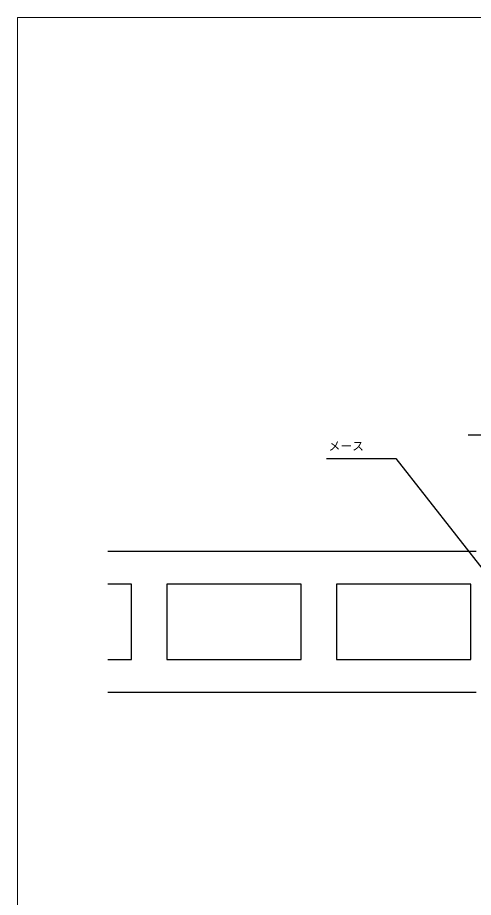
# Model space of a CAD drawing. Units: millimetres, scale not verified. Extents: x -399 to 393, y -290 to 271.
# Drawn here: x -399.2 to -205.8, y -102.1 to 271.2 of the extents above; entities that cross this region are included whole.
import ezdxf
from ezdxf.enums import TextEntityAlignment as Align

# ---------------------------------------------------------------- set-up
doc = ezdxf.new("R2010")
doc.units = ezdxf.units.MM
doc.header["$LTSCALE"] = 2
for name, color, linetype, lineweight in [('0-1_ﾚｲﾔｰ_4', 7, 'Continuous', 25), ('0-3_ﾚｲﾔｰ_1', 7, 'Continuous', 25), ('A-0', 7, 'Continuous', 18)]:
    doc.layers.add(name, color=color, linetype=linetype, lineweight=lineweight)
doc.styles.add('ＭＳ ゴシック', font='')
doc.styles.get('ＭＳ ゴシック').set_extended_font_data('MS Gothic')

msp = doc.modelspace()

# ---------------------------------------------------------------- linework, layer by layer
at = {"layer": '0-1_ﾚｲﾔｰ_4'}
for p, q in [((-360.855, 44.808), (-354.928, 44.808)), ((-354.928, 44.808), (-327.498, 44.808)), ((-327.498, 44.808), (-297.436, 44.808)), ((-350.855, 30.807), (-360.855, 30.807)), ((-350.855, -1.193), (-350.855, 30.807)), ((-278.855, -1.193), (-278.855, 30.807)), ((-360.855, -1.193), (-350.855, -1.193)), ((-354.928, -15.194), (-360.855, -15.194)), ((-327.498, -15.194), (-360.855, -15.194)), ((-297.436, -15.194), (-327.498, -15.194))]:
    msp.add_line(p, q, dxfattribs=at)
for points in [[(-207.995, 94.26), (-136.129, 94.26), (-97.448, 45.068)], [(-268.168, 84.088), (-238.778, 84.088), (-200.096, 34.895)], [(-297.436, 44.808), (-266.057, 44.808), (-234.678, 44.808), (-204.615, 44.808)], [(-278.855, 30.807), (-335.855, 30.807), (-335.855, -1.193), (-278.855, -1.193)], [(-204.615, -15.194), (-234.678, -15.194), (-266.057, -15.194), (-297.436, -15.194)]]:
    msp.add_lwpolyline(points, dxfattribs=at)
msp.add_lwpolyline([(-206.855, 30.807), (-263.855, 30.807), (-263.855, -1.193), (-206.855, -1.193)], close=True, dxfattribs=at)
at = {"layer": '0-3_ﾚｲﾔｰ_1'}
for p, q in [((-360.855, 44.808), (-327.498, 44.808)), ((-360.855, 44.808), (-354.928, 44.808)), ((-327.498, 44.808), (-297.436, 44.808)), ((-350.855, 30.807), (-360.855, 30.807)), ((-350.855, -1.193), (-350.855, 30.807)), ((-278.855, -1.193), (-278.855, 30.807)), ((-360.855, -1.193), (-350.855, -1.193)), ((-354.928, -15.194), (-360.855, -15.194)), ((-327.498, -15.194), (-354.928, -15.194)), ((-297.436, -15.194), (-327.498, -15.194))]:
    msp.add_line(p, q, dxfattribs=at)
for points in [[(-297.436, 44.808), (-266.057, 44.808), (-234.678, 44.808), (-204.615, 44.808)], [(-278.855, 30.807), (-335.855, 30.807), (-335.855, -1.193), (-278.855, -1.193)], [(-204.615, -15.194), (-234.678, -15.194), (-266.057, -15.194), (-297.436, -15.194)]]:
    msp.add_lwpolyline(points, dxfattribs=at)
msp.add_lwpolyline([(-206.855, 30.807), (-263.855, 30.807), (-263.855, -1.193), (-206.855, -1.193)], close=True, dxfattribs=at)
at = {"layer": 'A-0', "color": 6}
for p, q in [((-399.205, 271.218), (392.924, 271.218)), ((-399.205, -290.365), (-399.205, 271.218))]:
    msp.add_line(p, q, dxfattribs=at)

# ---------------------------------------------------------------- texts
at = {"layer": '0-1_ﾚｲﾔｰ_4', "color": 4, "style": 'ＭＳ ゴシック'}
msp.add_text('メース', height=3.666, dxfattribs=at).set_placement((-267.268, 86.48), align=Align.BOTTOM_LEFT)

doc.saveas('drawing.dxf')
